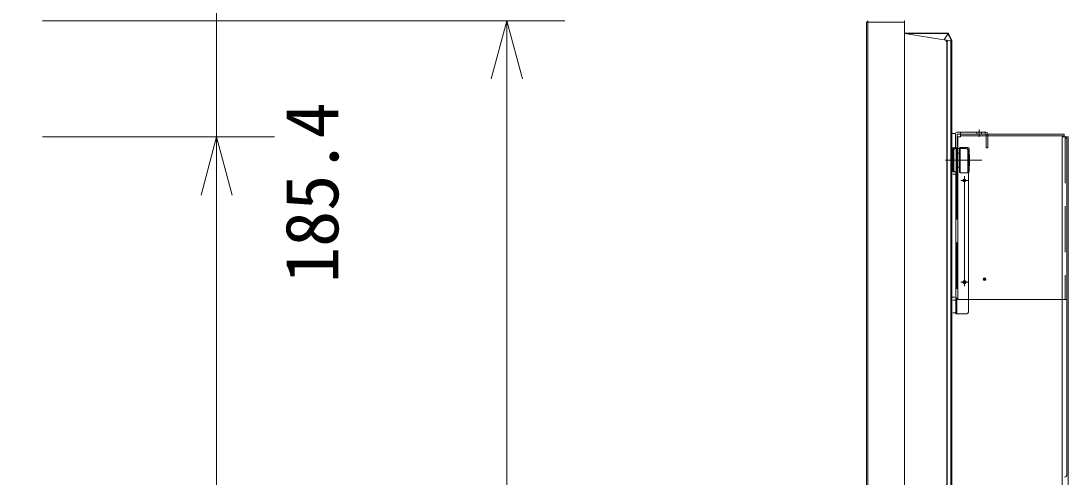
# Model space of a CAD drawing. Units: millimetres, scale not verified. Extents: x -62 to 63, y -56 to 57.
# Drawn here: x 14.61 to 50.68, y 18.19 to 33.91 of the extents above; entities that cross this region are included whole.
import ezdxf
from ezdxf.enums import TextEntityAlignment as Align

# ---------------------------------------------------------------- set-up
doc = ezdxf.new("R2010")
doc.units = ezdxf.units.MM
doc.header["$LTSCALE"] = 0.125
doc.header["$PDMODE"] = 32
doc.header["$PDSIZE"] = 0.0625
for name, pattern in [('USER1', [0.8, 0.45, -0.05, 0.1, -0.05, 0.1, -0.05]), ('USER2', [50.8, 31.75, -6.35, 6.35, -6.35]), ('USER3', [19.05, 12.7, -6.35])]:
    doc.linetypes.add(name, pattern=pattern)
for name, color, linetype, lineweight in [('0-0_0', 7, 'Continuous', 9), ('0-5_GAIKEI', 1, 'Continuous', 18), ('0-6_SUNPO', 3, 'Continuous', 18)]:
    doc.layers.add(name, color=color, linetype=linetype, lineweight=lineweight)
doc.layers.add('0-4_Defpoints', color=7, linetype='Continuous')
doc.styles.add('ＭＳ ゴシック', font='')
doc.styles.get('ＭＳ ゴシック').set_extended_font_data('MS Gothic')

# ---------------------------------------------------------------- blocks, each defined once
blk = doc.blocks.new('_OPEN30')
at = {"layer": '0-0_0'}
blk.add_line((0, 0), (-1, 0), dxfattribs=at)
blk.add_lwpolyline([(-1, 0.26795), (0, 0), (-1, -0.26795)], dxfattribs=at)
blk = doc.blocks.new('D8')
at = {"layer": '0-4_Defpoints'}
for p in [(7.3084, 35.2124), (7.3084, 2.5724), (15.3084, 2.5724)]:
    blk.add_point(p, dxfattribs=at)
at = {"layer": '0-6_SUNPO', "color": 7, "lineweight": 9}
for p, q in [((9.3084, 35.2124), (17.3084, 35.2124)), ((15.3084, 33.2124), (15.3084, 4.5724)), ((9.3084, 2.5724), (17.3084, 2.5724))]:
    blk.add_line(p, q, dxfattribs=at)
at = {"layer": '0-6_SUNPO', "xscale": 2, "yscale": 2}
for p, rotation in [((15.3084, 35.2124), 90), ((15.3084, 2.5724), 270)]:
    blk.add_blockref('_OPEN30', p, dxfattribs=dict(at, rotation=rotation))
at = {"layer": '0-6_SUNPO', "color": 7, "style": 'ＭＳ ゴシック'}
blk.add_text('1651.6', height=1.833, rotation=90, dxfattribs=at).set_placement((14.8084, 15.1424), align=Align.BOTTOM_LEFT)
blk = doc.blocks.new('D6')
at = {"layer": '0-4_Defpoints'}
for p in [(7.3084, 39.2124), (7.3084, -0.3876), (25.3084, -0.3876)]:
    blk.add_point(p, dxfattribs=at)
at = {"layer": '0-6_SUNPO', "color": 7, "lineweight": 9}
for p, q in [((9.3084, 39.2124), (27.3084, 39.2124)), ((25.3084, 37.2124), (25.3084, 1.6124)), ((9.3084, -0.3876), (27.3084, -0.3876))]:
    blk.add_line(p, q, dxfattribs=at)
at = {"layer": '0-6_SUNPO', "xscale": 2, "yscale": 2}
for p, rotation in [((25.3084, 39.2124), 90), ((25.3084, -0.3876), 270)]:
    blk.add_blockref('_OPEN30', p, dxfattribs=dict(at, rotation=rotation))
at = {"layer": '0-6_SUNPO', "color": 7, "style": 'ＭＳ ゴシック'}
blk.add_text('1980', height=1.833, rotation=90, dxfattribs=at).set_placement((24.8084, 16.9124), align=Align.BOTTOM_LEFT)

msp = doc.modelspace()

# ---------------------------------------------------------------- linework, layer by layer
at = {"layer": '0-5_GAIKEI', "color": 7}
for p, q in [((43.7365, -5.6482), (43.7365, 33.8638)), ((43.7394, 33.8708), (43.7736, 33.9049)), ((45.0445, 33.9038), (45.0445, 33.8738)), ((45.0445, 33.8738), (45.0445, -5.6582)), ((45.0445, 33.4898), (46.5365, 33.4898)), ((46.5544, 33.4788), (46.6744, 33.2388)), ((46.6765, 33.2298), (46.6765, -0.4702))]:
    msp.add_line(p, q, dxfattribs=at)
at = {"layer": '0-5_GAIKEI'}
for p, q in [((43.7736, 33.8668), (43.7545, 33.8858)), ((43.7736, -5.6511), (43.7736, 33.8668)), ((45.0345, 33.8638), (43.7806, 33.8638)), ((45.0445, 33.4795), (46.4748, 33.2427)), ((46.533, 33.4698), (45.103, 33.4698)), ((46.4065, 33.254), (46.5381, 33.4667)), ((46.4748, 33.2427), (46.4704, 33.2435)), ((46.487, 33.2407), (46.4748, 33.2427)), ((46.487, 33.2205), (46.4831, 33.2211)), ((46.4831, 33.2211), (46.4831, 33.2007)), ((46.4836, 33.2007), (46.4831, 33.2008)), ((46.4831, 33.2007), (46.4965, 33.2007)), ((46.487, 33.2407), (46.4907, 33.2401)), ((46.487, 33.2407), (46.487, 33.2205)), ((46.5073, 33.2374), (46.4907, 33.2401)), ((46.5073, 33.2171), (46.4907, 33.2198)), ((46.4965, 33.2007), (46.5106, 33.2007)), ((46.4965, -4.985), (46.4965, 33.2007)), ((46.5118, 33.2163), (46.5073, 33.2171)), ((46.5201, 33.2007), (46.5106, 33.2007)), ((46.5106, 33.2007), (46.5106, -4.985)), ((46.5118, 33.2163), (46.5118, 33.2007)), ((46.5127, 33.2365), (46.6035, 33.2214)), ((46.5201, 33.2173), (46.5201, 33.2007)), ((46.5339, 33.4714), (46.533, 33.4698)), ((46.5365, 33.4698), (46.5365, 33.4898)), ((46.5544, 33.4788), (46.5365, 33.4698)), ((46.5381, 33.4667), (46.539, 33.4683)), ((46.6565, 33.2298), (46.5381, 33.4667)), ((46.5904, 33.2236), (46.5972, 33.2225)), ((46.6035, 33.2214), (46.6057, 33.2211)), ((46.6057, 33.2211), (46.6197, 33.2187)), ((46.6057, 33.2211), (46.6057, 33.221)), ((46.6342, 33.2084), (46.6565, 33.226)), ((46.6365, 33.199), (46.6365, 33.1778)), ((46.6565, 33.2298), (46.6744, 33.2388)), ((46.6765, 33.2298), (46.6565, 33.2298)), ((46.6583, 33.2275), (46.6565, 33.2298)), ((46.6565, 33.226), (46.6583, 33.2275)), ((46.6365, 33.1778), (46.6365, -4.9621)), ((46.6365, 31.0278), (46.6565, 31.0278)), ((46.6765, 31.0278), (46.6565, 31.0278)), ((46.6765, 31.0278), (46.6765, 31.0078)), ((46.7965, 30.0078), (46.7965, 29.5318)), ((47.8525, 30.0718), (46.8605, 30.0718)), ((47.8525, 30.0078), (46.8605, 30.0078)), ((46.9765, 30.0718), (46.9765, 30.0078)), ((46.9765, 29.9378), (46.9765, 30.0078)), ((46.9765, 30.0078), (50.5445, 30.0078)), ((46.9765, 29.9438), (50.5445, 29.9438)), ((47.8165, 30.0718), (47.8165, 30.0078)), ((50.5445, 30.0078), (50.5445, 29.9378)), ((46.8765, 29.9078), (46.9465, 29.9078)), ((46.8765, 29.9078), (46.8765, 24.3078)), ((50.4765, 29.9078), (50.4765, 17.8678)), ((50.4765, 29.9078), (50.6765, 29.9078)), ((50.5745, 29.9078), (50.6445, 29.9078)), ((50.6365, 29.8278), (50.6365, 18.2678)), ((50.6765, 29.9078), (50.6765, -2.7322)), ((46.7065, 29.3278), (46.6765, 29.3278)), ((46.7265, 29.5078), (46.7065, 29.4878)), ((46.7065, 29.1078), (46.7065, 29.4878)), ((46.7265, 29.1078), (46.7265, 29.5078)), ((46.8265, 29.5078), (46.7265, 29.5078)), ((46.7365, 29.4478), (46.7365, 28.7678)), ((46.7965, 29.5078), (47.1525, 29.5078)), ((46.8265, 29.1078), (46.8265, 29.5078)), ((46.9365, 29.3518), (46.8505, 29.3518)), ((46.9405, 29.3558), (46.9365, 29.3518)), ((46.9365, 29.1078), (46.9365, 29.3518)), ((46.9605, 29.5478), (46.9405, 29.5278)), ((46.9405, 29.1078), (46.9405, 29.5278)), ((46.9605, 29.1078), (46.9605, 29.5478)), ((47.2265, 29.5478), (46.9605, 29.5478)), ((47.2265, 29.1078), (47.2265, 29.5478)), ((47.2525, 29.4078), (47.2525, 23.9078)), ((47.2665, 29.1078), (47.2665, 29.5078)), ((47.2825, 29.2878), (47.2825, 28.9278)), ((46.6765, 28.8878), (46.7065, 28.8878)), ((46.7065, 28.7278), (46.7065, 29.1078)), ((46.7265, 28.7078), (46.7265, 29.1078)), ((46.8505, 28.8638), (46.9365, 28.8638)), ((46.9365, 28.8638), (46.9365, 29.1078)), ((46.9365, 28.8638), (46.9405, 28.8598)), ((46.9405, 28.6878), (46.9405, 29.1078)), ((46.9605, 28.6678), (46.9605, 29.1078)), ((47.2665, 28.7078), (47.2665, 29.1078)), ((46.7065, 28.7278), (46.7265, 28.7078)), ((46.7965, 28.7078), (46.8445, 28.7078)), ((46.8125, 28.6478), (46.8125, 23.8078)), ((46.8445, 28.6478), (46.8125, 28.6478)), ((46.9405, 28.6878), (46.9605, 28.6678)), ((47.0615, 24.8978), (47.0615, 24.9178)), ((47.1515, 24.8978), (47.1515, 24.9178)), ((47.7739, 25.0078), (47.8239, 25.0078)), ((46.8125, 24.3678), (46.8445, 24.3678)), ((46.8125, 24.3078), (46.8445, 24.3078)), ((46.8445, 24.3678), (46.8445, 23.8078)), ((50.4765, 24.3078), (46.8765, 24.3078)), ((46.8125, 23.8078), (47.1525, 23.8078))]:
    msp.add_line(p, q, dxfattribs=at)
at = {"layer": '0-5_GAIKEI', "linetype": 'USER3'}
for p, q in [((47.5365, 30.0718), (47.5365, 30.0078)), ((47.6965, 30.0718), (47.6965, 30.0078)), ((47.8525, 30.0078), (47.8525, 29.5318)), ((47.9165, 30.0078), (47.9165, 29.5318)), ((50.5805, 29.9078), (50.5805, 24.3078)), ((47.9165, 29.5318), (47.8525, 29.5318)), ((46.8445, 28.6478), (46.8445, 24.3678)), ((50.6445, 24.3078), (50.4765, 24.3078))]:
    msp.add_line(p, q, dxfattribs=at)
at = {"layer": '0-5_GAIKEI', "linetype": 'USER2'}
for p, q in [((47.6165, 30.1718), (47.6165, 29.9078)), ((46.4578, 29.1078), (47.7027, 29.1078)), ((47.1065, 28.5609), (47.1065, 24.7707)), ((46.9773, 28.4078), (47.2631, 28.4078)), ((46.9834, 24.9078), (47.2517, 24.9078)), ((47.0383, 24.8978), (47.1733, 24.8978)), ((47.0385, 24.9178), (47.1724, 24.9178))]:
    msp.add_line(p, q, dxfattribs=at)
at = {"layer": '0-5_GAIKEI', "linetype": 'USER1'}
for p, q in [((46.6765, 28.6278), (46.6765, 24.3878)), ((46.8125, 28.6278), (46.6765, 28.6278)), ((46.6765, 24.3878), (46.8125, 24.3878)), ((46.8125, 24.2878), (46.6765, 24.2878)), ((46.6765, 24.2878), (46.6765, 23.8442)), ((46.8125, 23.8442), (46.6765, 23.8442))]:
    msp.add_line(p, q, dxfattribs=at)
at = {"layer": '0-5_GAIKEI'}
for points in [[(46.487, 33.2205), (46.4907, 33.2198), (46.4907, 33.2401)], [(46.5127, 33.2365), (46.5073, 33.2374), (46.5073, 33.2171)], [(46.539, 33.4683), (46.5365, 33.4698), (46.5339, 33.4714)], [(46.6565, 33.2298), (46.6546, 33.2322), (46.6306, 33.2132)], [(46.6365, 31.0078), (46.6565, 31.0078), (46.6765, 31.0078)], [(46.8605, 30.0078), (46.8605, 29.5318), (46.7965, 29.5318)], [(46.8465, 29.1078), (46.8465, 29.4878), (46.8265, 29.5078)], [(46.8505, 29.1078), (46.8505, 29.3518), (46.8465, 29.3558)], [(46.7265, 28.7078), (46.8265, 28.7078), (46.8265, 29.1078)], [(46.8265, 28.7078), (46.8465, 28.7278), (46.8465, 29.1078)], [(46.8465, 28.8598), (46.8505, 28.8638), (46.8505, 29.1078)], [(46.9605, 28.6678), (47.2265, 28.6678), (47.2265, 29.1078)]]:
    msp.add_lwpolyline(points, dxfattribs=at)
at = {"layer": '0-5_GAIKEI', "linetype": 'USER1'}
msp.add_lwpolyline([(46.6765, 30.0318), (46.7965, 30.0318), (46.7965, 29.5318), (46.6765, 29.5318)], close=True, dxfattribs=at)
at = {"layer": '0-5_GAIKEI'}
for centre, radius in [((47.1065, 28.4078), 0.05), ((47.1065, 28.4078), 0.045), ((47.1065, 28.4078), 0.04), ((47.1065, 24.9078), 0.05), ((47.1065, 24.9078), 0.04), ((47.7989, 25.0078), 0.05), ((47.7989, 25.0078), 0.025)]:
    msp.add_circle(centre, radius, dxfattribs=at)
at = {"layer": '0-5_GAIKEI', "color": 7}
for centre, radius, start, end in [((43.7806, 33.8978), 0.01, 90, 135), ((45.0345, 33.8978), 0.01, 36.8699, 90), ((43.7465, 33.8637), 0.01, 135, 180), ((46.5365, 33.4698), 0.02, 26.56505, 90)]:
    msp.add_arc(centre, radius, start, end, dxfattribs=at)
at = {"layer": '0-5_GAIKEI'}
for centre, radius, start, end in [((43.7806, 33.8738), 0.01, 225, 270), ((45.0345, 33.8738), 0.01, 270, 0), ((46.6165, 33.199), 0.02, 0, 80.6), ((46.6565, 33.2298), 0.02, 0, 26.56505), ((46.6565, 31.0078), 0.02, 0, 90), ((46.8605, 30.0078), 0.064, 90, 180), ((47.8525, 30.0078), 0.064, 0, 90), ((46.9465, 29.9378), 0.03, 270, 0), ((50.5745, 29.9378), 0.03, 180, 270), ((50.5565, 29.8278), 0.08, 0, 90), ((46.7965, 29.4478), 0.06, 90, 180), ((47.1525, 29.4078), 0.1, 0, 90), ((47.2265, 29.5078), 0.04, 0, 90), ((47.0975, 29.1671), 0.2209, 33.12417, 40.08822), ((47.0975, 29.0486), 0.2209, 319.91178, 326.87583), ((46.7965, 28.7678), 0.06, 180, 270), ((46.8445, 28.6778), 0.03, 270, 90), ((47.2265, 28.7078), 0.04, 270, 0), ((47.1065, 24.9178), 0.045, 0, 180), ((47.1065, 24.8978), 0.045, 180, 0), ((47.1525, 23.9078), 0.1, 270, 0), ((50.5565, 18.2678), 0.08, 270, 0)]:
    msp.add_arc(centre, radius, start, end, dxfattribs=at)
for centre, major_axis, ratio, start_param, end_param in [((46.4748, 33.2225), (-0.0007, 0.0203), 0.406421, 4.6314407, 6.2022371), ((46.5118, 33.2163), (0.0005, 0.0202), 0.41026, 4.7702626, 6.2253117)]:
    msp.add_ellipse(centre, major_axis=major_axis, ratio=ratio, start_param=start_param, end_param=end_param, dxfattribs=at)
msp.add_point((46.8445, 28.6778), dxfattribs=at)
at = {"layer": '0-6_SUNPO'}
msp.add_line((21.3454, 39.0997), (21.3454, 29.9078), dxfattribs=at)

# ---------------------------------------------------------------- block references
for name in ['D6', 'D8']:
    msp.add_blockref(name, (6.037, -5.3045), dxfattribs=at)

# ---------------------------------------------------------------- texts
at = {"layer": '0-6_SUNPO', "color": 7, "style": 'ＭＳ ゴシック'}
msp.add_text('185.4', height=1.833, rotation=90, dxfattribs=at).set_placement((26.0905, 24.8716), align=Align.BOTTOM_LEFT)

doc.saveas('drawing.dxf')
